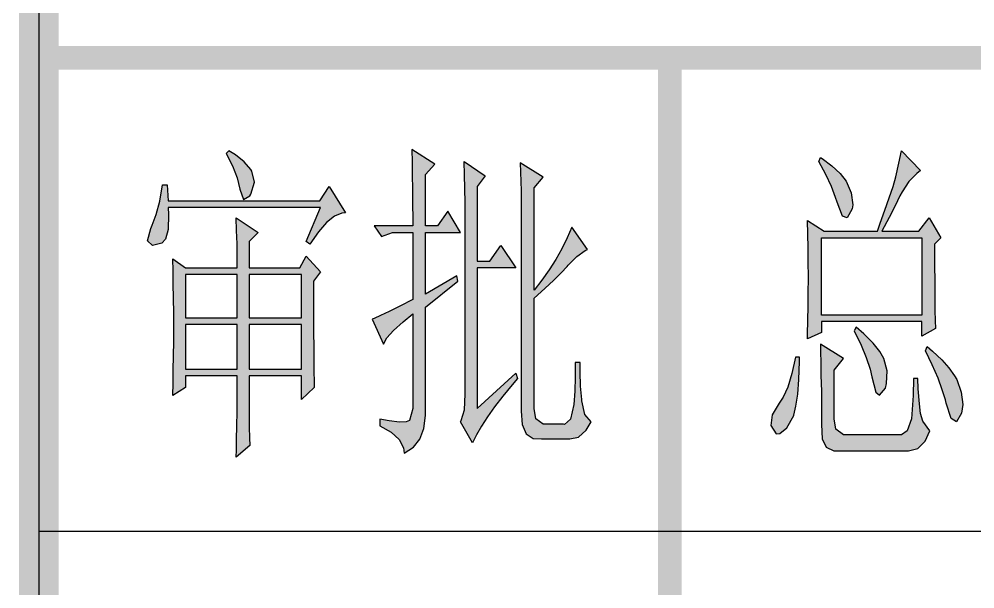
# Model space of a CAD drawing. Extents: x 458975 to 585950, y -118893 to 21149.
# Drawn here: x 568727 to 569818, y -66052 to -65402 of the extents above; entities that cross this region are included whole.
import ezdxf

# ---------------------------------------------------------------- set-up
doc = ezdxf.new("R2010")
doc.units = 0
doc.header["$LTSCALE"] = 1000
doc.header["$MEASUREMENT"] = 0
doc.layers.get('0').update_dxf_attribs({"linetype": 'CONTINUOUS'})
doc.layers.add('1', color=3, linetype='CONTINUOUS')

msp = doc.modelspace()

# ---------------------------------------------------------------- hatches: boundary and pattern name
at = {"layer": '1'}
h = msp.add_hatch(color=256, dxfattribs=at)
h.paths.add_polyline_path([(568992.6, -65575.3), (568991.4, -65573.4), (568983.9, -65564.7), (568974, -65557), (568966.3, -65552.3), (568963.2, -65555.3), (568970.5, -65569.4), (568975.9, -65583), (568979, -65595.9), (568983.2, -65607.6), (568990.4, -65603.7), (568991.4, -65601.8), (568995.6, -65588.2)])
h.paths.add_polyline_path([(569080.8, -65592.9), (569070.2, -65609.3), (568897.1, -65609.3), (568895.9, -65591.2), (568890.8, -65591.2), (568887.5, -65609.5), (568883.5, -65624.8), (568879, -65637), (568877.2, -65640.7), (568873.4, -65655), (568879.3, -65660.4), (568889.8, -65657.8), (568894, -65652.9), (568897.1, -65642.1), (568897.6, -65625), (568897.1, -65616.8), (569071.1, -65616.8), (569054.5, -65655.7), (569058.7, -65658.8), (569068.6, -65644.7), (569077.9, -65634.1), (569086.8, -65626.9), (569095.3, -65623.4), (569099.5, -65622.9)])
h.paths.add_polyline_path([(569071.1, -65690.4), (569054.5, -65672.4), (569047.2, -65685.8), (568989.5, -65685.8), (568989.5, -65655.7), (568999.8, -65645.4), (568974.7, -65628.8), (568975.2, -65643.1), (568975.7, -65658.5), (568975.7, -65685.8), (568917, -65685.8), (568902.3, -65675.4), (568902.7, -65689), (568903, -65704), (568903.2, -65720.2), (568903.4, -65737.4), (568903.4, -65769.5), (568903.2, -65786.4), (568903, -65802.3), (568902.7, -65817.3), (568902.3, -65831.4), (568917, -65822.3), (568917, -65808.9), (568975.7, -65808.9), (568975.7, -65849.7), (568975.4, -65866.6), (568975.2, -65881.1), (568975, -65893.6), (568974.7, -65901.8), (568990.4, -65888.4), (568990, -65879.7), (568989.7, -65867.5), (568989.5, -65851.6), (568989.5, -65808.9), (569049.3, -65808.9), (569049.3, -65835.9), (569063.9, -65822.3), (569063.6, -65814.8), (569063.4, -65804.7), (569063.2, -65792), (569063.2, -65776.8), (569062.9, -65758.9), (569062.9, -65700.8)])
h.paths.add_polyline_path([(569049.3, -65742.7), (568989.5, -65742.7), (568989.5, -65693.3), (569049.3, -65693.3)], flags=16)
h.paths.add_polyline_path([(569049.3, -65750.3), (569049.3, -65801.4), (568989.5, -65801.4), (568989.5, -65750.3)], flags=16)
h.paths.add_polyline_path([(568975.7, -65742.7), (568917, -65742.7), (568917, -65693.3), (568975.7, -65693.3)], flags=16)
h.paths.add_polyline_path([(568975.7, -65750.3), (568975.7, -65801.4), (568917, -65801.4), (568917, -65750.3)], flags=16)
h.paths.add_polyline_path([(569227.6, -65700.8), (569226.4, -65694.9), (569190.8, -65715.8), (569190.8, -65645.4), (569230.6, -65645.4), (569216.1, -65621.2), (569204.6, -65637.9), (569190.8, -65637.9), (569190.8, -65579.3), (569201.3, -65567.3), (569175, -65550.9), (569175.5, -65565), (569175.7, -65580), (569176, -65595.9), (569176, -65612.6), (569176.2, -65629.9), (569176.2, -65637.9), (569132.1, -65637.9), (569140.6, -65649.9), (569153, -65645.4), (569176.2, -65645.4), (569176.2, -65721.9), (569161.4, -65729.4), (569149.2, -65735.5), (569139.4, -65740.2), (569132.1, -65743.5), (569130, -65744.4), (569142.7, -65772.8), (569146.7, -65765.7), (569154.2, -65757.1), (569165.2, -65747.2), (569176.2, -65738.3), (569176.2, -65846.4), (569172.7, -65859.8), (569168.7, -65861.4), (569161, -65861.7), (569149.2, -65860.3), (569138.5, -65858.4), (569138.5, -65865.9), (569151.6, -65873.2), (569160.7, -65881.6), (569165.7, -65891.2), (569166.6, -65897.3), (569176.9, -65890.5), (569184.2, -65881.1), (569188.9, -65869.2), (569190.8, -65854.4), (569190.8, -65730.8)])
h.paths.add_polyline_path([(569249.6, -65685.8), (569293.7, -65685.8), (569276.8, -65660.4), (569264.2, -65678.2), (569249.6, -65678.2), (569249.6, -65592.9), (569259, -65580.9), (569234.9, -65564.3), (569235.3, -65579.5), (569235.8, -65595.2), (569236, -65611.6), (569236, -65829.8), (569235.3, -65847.8), (569231.6, -65860), (569230.6, -65861.4), (569244.5, -65885.4), (569248.9, -65876.2), (569254.6, -65866.4), (569261.4, -65855.8), (569269.6, -65844.3), (569278.9, -65832.1), (569289.5, -65819.2), (569295.8, -65811.9), (569293.7, -65805.8), (569249.6, -65846.4)])
h.paths.add_polyline_path([(569326.8, -65709.4), (569337.1, -65699.8), (569345.6, -65691.4), (569352.4, -65684.1), (569353.5, -65682.9), (569363.4, -65672.9), (569372.8, -65666), (569375.6, -65664.9), (569357.8, -65639.3), (569352.4, -65651.7), (569346.3, -65664.2), (569339.5, -65676.1), (569332, -65688.1), (569323.5, -65699.8), (569314.6, -65711.3), (569314.6, -65594.3), (569325.2, -65582.3), (569298.9, -65565.9), (569299.8, -65597.8), (569300.1, -65613.7), (569300.1, -65849.2), (569301.2, -65864.7), (569305.7, -65875), (569313.7, -65880.4), (569323, -65880.9), (569355.6, -65880.9), (569365.5, -65879), (569374.2, -65871), (569379.8, -65861.4), (569372.5, -65853.2), (569369.2, -65837.5), (569369.2, -65835.9), (569367.8, -65820.6), (569367.1, -65804.4), (569367.1, -65793.9), (569361.7, -65793.9), (569361.5, -65810.5), (569361, -65826.5), (569359.9, -65841.7), (569356.1, -65858.6), (569349.5, -65864.5), (569348.1, -65864.2), (569325.2, -65864.2), (569316.7, -65858.1), (569314.6, -65846.4), (569314.6, -65720.2)])
h = msp.add_hatch(color=3, dxfattribs=at)
h.paths.add_polyline_path([(569751.4, -65578), (569755.7, -65574.6), (569733.9, -65552.4), (569730.9, -65566.5), (569727.5, -65581.9), (569724.5, -65593), (569719.8, -65605.8), (569715.1, -65619.9), (569709.6, -65634.8), (569706.6, -65643.8), (569645.6, -65643.8), (569626.8, -65631.8), (569627.2, -65647.2), (569627.6, -65663), (569627.6, -65679.2), (569628, -65695.9), (569628, -65698), (569627.6, -65713.8), (569627.6, -65729.6), (569627.2, -65745.8), (569626.8, -65761.6), (569626.8, -65766.7), (569642.6, -65759.5), (569642.6, -65747.1), (569757, -65747.1), (569757, -65763.7), (569772.8, -65754.8), (569772.3, -65745.8), (569771.9, -65734.3), (569771.9, -65702.3), (569771.5, -65681.8), (569771.5, -65658.7), (569778.7, -65651.5), (569765.5, -65628.8), (569753.6, -65643.8), (569711.7, -65643.8), (569719.8, -65628.4), (569726.7, -65615.2), (569732.2, -65603.6), (569734.8, -65599), (569742.5, -65587.4)])
h.paths.add_polyline_path([(569757, -65651.5), (569757, -65739.8), (569642.6, -65739.8), (569642.6, -65651.5)], flags=16)
h.paths.add_polyline_path([(569670.7, -65587), (569663.9, -65578), (569654.5, -65569.5), (569643.4, -65561), (569641.7, -65559.7), (569639.6, -65564.4), (569647.7, -65579.3), (569654.1, -65593), (569658.8, -65605.4), (569660.5, -65610.9), (569666.5, -65626.7), (569672, -65628.8), (569677.6, -65618.6), (569678.4, -65613.9), (569676.7, -65600.2)], flags=17)
h.paths.add_polyline_path([(569794.5, -65809), (569788.1, -65800), (569780, -65790.6), (569769.3, -65780.8), (569763.4, -65775.7), (569761.2, -65780.4), (569768.9, -65796.6), (569775.7, -65811.5), (569780.4, -65824.8), (569784.3, -65836.3), (569785.1, -65840.1), (569790.7, -65857.6), (569796.7, -65861.5), (569802.6, -65851.7), (569803.9, -65841.8), (569802.2, -65827.8), (569797.1, -65813.2)])
h.paths.add_polyline_path([(569713.9, -65789.3), (569709.2, -65781.2), (569701.5, -65771.8), (569690.8, -65761.2), (569682.3, -65753.5), (569680.1, -65757.8), (569687.8, -65774), (569693.8, -65788.1), (569698.1, -65801.3), (569700.2, -65810.3), (569704.5, -65827.8), (569708.7, -65831.2), (569715.6, -65823.1), (569716.8, -65817.9), (569717.7, -65803.4)])
h.paths.add_polyline_path([(569615.7, -65829.9), (569616.9, -65813.2), (569617.4, -65792.8), (569617.4, -65787.6), (569613.1, -65787.6), (569608.8, -65806.4), (569604.1, -65821.8), (569599, -65833.3), (569594.3, -65840.1), (569586.2, -65853.4), (569584.9, -65865.8), (569590.9, -65875.1), (569595.2, -65874.7), (569603.3, -65868.3), (569611, -65854.2), (569611, -65853.8), (569613.5, -65843.6)])
h.paths.add_polyline_path([(569657.1, -65858.1), (569657.1, -65802.6), (569667.7, -65789.3), (569641.7, -65772.7), (569641.7, -65781.7), (569642.1, -65793.6), (569642.1, -65808.5), (569642.6, -65826.5), (569642.6, -65864.5), (569643.4, -65880.7), (569648.1, -65890.5), (569656.6, -65894.4), (569742, -65894.4), (569752.7, -65891.8), (569760.8, -65883.7), (569766.4, -65871.7), (569758.2, -65860.6), (569755.7, -65852.1), (569754.4, -65841), (569753.1, -65823.9), (569752.7, -65812), (569747.6, -65812), (569747.1, -65831.6), (569746.3, -65847.4), (569745.4, -65858.1), (569740.3, -65871.7), (569733.9, -65876.4), (569667.7, -65876.4), (569659.2, -65870)])
h.paths.add_polyline_path([(570033.9, -65612.2), (570132.5, -65612.2), (570113.7, -65585.3), (570100.1, -65604.9), (569920.8, -65604.9), (569928.9, -65616.9), (569939.6, -65613.5), (569950.2, -65612.2), (570018.1, -65612.2), (570018.1, -65858.1), (569905.9, -65858.1), (569914.4, -65870.4), (569924.6, -65866.6), (569935.3, -65865.8), (570146.2, -65865.8), (570126.1, -65837.2), (570111.6, -65858.1), (570033.9, -65858.1)])
h.paths.add_polyline_path([(570324, -65673.7), (570368.4, -65673.7), (570351.3, -65649.7), (570339.8, -65666.4), (570324, -65666.4), (570324, -65591.3), (570339.4, -65587.4), (570350.9, -65585.3), (570359.5, -65584), (570362, -65584), (570348.4, -65556.7), (570342, -65563.1), (570332.6, -65569.5), (570320.2, -65576.3), (570313.8, -65579.3), (570301.4, -65584.4), (570290.3, -65588.7), (570279.6, -65592.1), (570269.8, -65595.1), (570266.4, -65596), (570266.4, -65601.9), (570280.9, -65599.8), (570292.9, -65597.7), (570303.1, -65596), (570310.8, -65594.3), (570310.8, -65666.4), (570258.3, -65666.4), (570266.4, -65678.4), (570275.8, -65673.7), (570307.4, -65673.7), (570305.7, -65687.3), (570303.1, -65701.8), (570299.7, -65717.2), (570295.8, -65733.4), (570291.6, -65750.5), (570287.7, -65764.2), (570283.5, -65777.8), (570278.8, -65791.9), (570273.7, -65806.4), (570267.7, -65820.5), (570261.7, -65835), (570259.1, -65840.1), (570261.3, -65844.8), (570268.1, -65833.7), (570274.9, -65821.8), (570281.3, -65809.4), (570287.3, -65796.6), (570292.9, -65782.9), (570298.4, -65768.4), (570303.5, -65753.5), (570308.2, -65738.1), (570310.8, -65729.1), (570310.8, -65750.5), (570310.4, -65770.1), (570310.4, -65855.1), (570309.9, -65868.7), (570309.9, -65882), (570309.5, -65893.5), (570309.5, -65903.3), (570325.3, -65892.6), (570325.3, -65887.1), (570324.9, -65879.4), (570324.9, -65858.1), (570324.5, -65844.4), (570324.5, -65747.1), (570324, -65721.5), (570324, -65709.9), (570332.6, -65721.9), (570339, -65734.7), (570344.1, -65747.9), (570345.4, -65751.8), (570350.9, -65764.2), (570356.9, -65760.3), (570357.7, -65757.8), (570360.3, -65743.7), (570356.5, -65730.4), (570355.6, -65729.1), (570348.8, -65721.9), (570339.4, -65713.8), (570327.4, -65706.1), (570324, -65704)])
h.paths.add_polyline_path([(570484.1, -65649.7), (570483.7, -65631.8), (570483.7, -65596), (570493.1, -65587), (570478.6, -65565.7), (570469.2, -65579.3), (570392.3, -65579.3), (570376.5, -65565.7), (570377, -65581.9), (570377, -65581.9), (570377.4, -65597.7), (570377.8, -65613.9), (570377.8, -65647.6), (570377.4, -65663.8), (570377.4, -65679.6), (570377, -65695.9), (570376.5, -65701), (570391.5, -65691.6), (570391.5, -65673.7), (570470, -65673.7), (570470, -65693.3), (570485, -65685.6), (570484.5, -65676.6), (570484.1, -65664.7)])
h.paths.add_polyline_path([(570470, -65666.4), (570391.5, -65666.4), (570391.5, -65587), (570470, -65587)], flags=16)
h.paths.add_polyline_path([(570483.7, -65704), (570472.2, -65720.2), (570362.9, -65720.2), (570371.4, -65732.1), (570380.8, -65727.9), (570423.1, -65727.9), (570423.1, -65793.6), (570369.3, -65793.6), (570377.8, -65806), (570387.2, -65801.3), (570423.1, -65801.3), (570423.1, -65871.7), (570347.5, -65871.7), (570355.6, -65883.7), (570366.3, -65880.3), (570376.5, -65879.4), (570508, -65879.4), (570490.1, -65853.8), (570477.3, -65871.7), (570436.3, -65871.7), (570436.3, -65801.3), (570495.2, -65801.3), (570478.6, -65777.4), (570467, -65793.6), (570436.3, -65793.6), (570436.3, -65727.9), (570500.3, -65727.9)])
h.paths.add_polyline_path([(570648.7, -65630.1), (570657.2, -65621.1), (570634.2, -65604.9), (570634.2, -65613), (570634.6, -65624.6), (570634.6, -65639.1), (570635, -65657), (570635, -65753.1), (570634.6, -65769.3), (570634.6, -65784.2), (570634.2, -65798.3), (570634.2, -65815), (570648.7, -65802.6)], flags=17)
h.paths.add_polyline_path([(570689.7, -65695.4), (570690.1, -65677.1), (570690.5, -65657.9), (570691, -65637.4), (570691, -65593.4), (570690.5, -65580.6), (570699.1, -65570.3), (570676, -65553.7), (570676.4, -65564.8), (570676.4, -65577.6), (570676.9, -65592.5), (570676.9, -65674.9), (570676.4, -65692), (570676, -65708.7), (570674.3, -65740.2), (570673, -65755.6), (570671.3, -65770.6), (570670, -65784.6), (570669.6, -65786.4), (570667.5, -65799.6), (570664.1, -65812.4), (570659.8, -65825.6), (570654.7, -65838.4), (570648.3, -65851.2), (570641.4, -65863.6), (570633.3, -65876.4), (570624.4, -65888.8), (570616.3, -65898.6), (570617.1, -65903.3), (570627.4, -65894.4), (570636.7, -65885), (570645.7, -65875.1), (570653.4, -65864), (570660.2, -65852.5), (570666.2, -65840.1), (570671.7, -65827.3), (570676, -65813.7), (570679, -65801.7), (570681.1, -65792.3), (570682.8, -65781.7), (570684.1, -65770.1), (570685.8, -65757.3), (570687.1, -65743.7), (570688, -65728.7), (570688.8, -65712.5)])
h.paths.add_polyline_path([(570728.5, -65663.4), (570771.2, -65663.4), (570771.2, -65868.7), (570770.8, -65885.4), (570770.4, -65902.5), (570770.4, -65906.3), (570786.2, -65897.3), (570785.3, -65865.8), (570784.9, -65850.8), (570784.9, -65663.4), (570830.1, -65663.4), (570830.1, -65792.3), (570827.6, -65806.4), (570825, -65807.3), (570816, -65807.7), (570803.2, -65806.4), (570800.7, -65806), (570800.7, -65812), (570812.2, -65817.5), (570819.9, -65826.1), (570823.7, -65838.4), (570823.7, -65840.1), (570833.5, -65831.2), (570840.4, -65820.1), (570843.4, -65806.8), (570843.8, -65799.6), (570843.8, -65669.4), (570852.3, -65661.7), (570837.4, -65640.8), (570827.1, -65655.7), (570784.9, -65655.7), (570784.9, -65590), (570859.6, -65590), (570840.8, -65562.7), (570825.9, -65582.3), (570704.2, -65582.3), (570713.6, -65594.3), (570723.8, -65590.8), (570733.6, -65590), (570771.2, -65590), (570771.2, -65655.7), (570729.4, -65655.7), (570713.6, -65642.5), (570714, -65653.6), (570714.4, -65666.8), (570714.4, -65698.4), (570714.9, -65717.2), (570714.9, -65778.7), (570714.4, -65795.7), (570714.4, -65811.1), (570714, -65825.2), (570714, -65838), (570713.6, -65843.1), (570728.5, -65834.2)])

# ---------------------------------------------------------------- linework, layer by layer
at = {"color": 3}
for points in [[(569772.3, -65745.8), (569772.8, -65754.8), (569757, -65763.7), (569757, -65747.1), (569642.6, -65747.1), (569642.6, -65759.5), (569626.8, -65766.7), (569626.8, -65761.6), (569627.2, -65745.8), (569627.6, -65729.6), (569627.6, -65713.8), (569628, -65698), (569628, -65695.9), (569627.6, -65679.2), (569627.6, -65663), (569627.2, -65647.2), (569626.8, -65631.8), (569645.6, -65643.8), (569706.6, -65643.8), (569709.6, -65634.8), (569715.1, -65619.9), (569719.8, -65605.8), (569724.5, -65593), (569727.5, -65581.9), (569730.9, -65566.5), (569733.9, -65552.4), (569755.7, -65574.6), (569751.4, -65578), (569742.5, -65587.4), (569734.8, -65599), (569732.2, -65603.6), (569726.7, -65615.2), (569719.8, -65628.4), (569711.7, -65643.8), (569753.6, -65643.8), (569765.5, -65628.8), (569778.7, -65651.5), (569771.5, -65658.7), (569771.5, -65681.8), (569771.9, -65702.3), (569771.9, -65734.3)], [(569642.6, -65739.8), (569642.6, -65651.5), (569757, -65651.5), (569757, -65739.8)], [(569687.8, -65774), (569693.8, -65788.1), (569698.1, -65801.3), (569700.2, -65810.3), (569704.5, -65827.8), (569708.7, -65831.2), (569715.6, -65823.1), (569716.8, -65817.9), (569717.7, -65803.4), (569713.9, -65789.3), (569709.2, -65781.2), (569701.5, -65771.8), (569690.8, -65761.2), (569682.3, -65753.5), (569680.1, -65757.8)], [(569641.7, -65781.7), (569642.1, -65793.6), (569642.1, -65808.5), (569642.6, -65826.5), (569642.6, -65864.5), (569643.4, -65880.7), (569648.1, -65890.5), (569656.6, -65894.4), (569742, -65894.4), (569752.7, -65891.8), (569760.8, -65883.7), (569766.4, -65871.7), (569758.2, -65860.6), (569755.7, -65852.1), (569754.4, -65841), (569753.1, -65823.9), (569752.7, -65812), (569747.6, -65812), (569747.1, -65831.6), (569746.3, -65847.4), (569745.4, -65858.1), (569740.3, -65871.7), (569733.9, -65876.4), (569667.7, -65876.4), (569659.2, -65870), (569657.1, -65858.1), (569657.1, -65802.6), (569667.7, -65789.3), (569641.7, -65772.7)], [(569775.7, -65811.5), (569768.9, -65796.6), (569761.2, -65780.4), (569763.4, -65775.7), (569769.3, -65780.8), (569780, -65790.6), (569788.1, -65800), (569794.5, -65809), (569797.1, -65813.2), (569802.2, -65827.8), (569803.9, -65841.8), (569802.6, -65851.7), (569796.7, -65861.5), (569790.7, -65857.6), (569785.1, -65840.1), (569784.3, -65836.3), (569780.4, -65824.8)]]:
    msp.add_lwpolyline(points, close=True, dxfattribs=at)
at = {"color": 7}
for points in [[(569647.7, -65579.3), (569639.6, -65564.4), (569641.7, -65559.7), (569643.4, -65561), (569654.5, -65569.5), (569663.9, -65578), (569670.7, -65587), (569676.7, -65600.2), (569678.4, -65613.9), (569677.6, -65618.6), (569672, -65628.8), (569666.5, -65626.7), (569660.5, -65610.9), (569658.8, -65605.4), (569654.1, -65593)], [(569611, -65854.2), (569611, -65853.8), (569613.5, -65843.6), (569615.7, -65829.9), (569616.9, -65813.2), (569617.4, -65792.8), (569617.4, -65787.6), (569613.1, -65787.6), (569608.8, -65806.4), (569604.1, -65821.8), (569599, -65833.3), (569594.3, -65840.1), (569586.2, -65853.4), (569584.9, -65865.8), (569590.9, -65875.1), (569595.2, -65874.7), (569603.3, -65868.3)]]:
    msp.add_lwpolyline(points, close=True, dxfattribs=at)
at = {"layer": '1'}
for p, q in [((568749.5, -64076.8), (568749.5, -69226.1)), ((568749.5, -65986.1), (574149.5, -65986.1))]:
    msp.add_line(p, q, dxfattribs=at)
at = {"layer": '1', "const_width": 45}
msp.add_lwpolyline([(568749.5, -64006.5), (584949.5, -64006.5), (584949.5, -69226.1), (568749.5, -69226.1)], close=True, dxfattribs=at)
at = {"layer": '1', "const_width": 27}
for points in [[(568749.5, -65446.1), (584949.5, -65446.1)], [(569469.5, -65446.1), (569469.5, -69226.1)]]:
    msp.add_lwpolyline(points, dxfattribs=at)
at = {"layer": '1'}
for points in [[(568995.6, -65588.2), (568992.6, -65575.3), (568991.4, -65573.4), (568983.9, -65564.7), (568974, -65557), (568966.3, -65552.3), (568963.2, -65555.3), (568970.5, -65569.4), (568975.9, -65583), (568979, -65595.9), (568983.2, -65607.6), (568990.4, -65603.7), (568991.4, -65601.8)], [(569138.5, -65858.4), (569138.5, -65865.9), (569151.6, -65873.2), (569160.7, -65881.6), (569165.7, -65891.2), (569166.6, -65897.3), (569176.9, -65890.5), (569184.2, -65881.1), (569188.9, -65869.2), (569190.8, -65854.4), (569190.8, -65730.8), (569227.6, -65700.8), (569226.4, -65694.9), (569190.8, -65715.8), (569190.8, -65645.4), (569230.6, -65645.4), (569216.1, -65621.2), (569204.6, -65637.9), (569190.8, -65637.9), (569190.8, -65579.3), (569201.3, -65567.3), (569175, -65550.9), (569175.5, -65565), (569175.7, -65580), (569176, -65595.9), (569176, -65612.6), (569176.2, -65629.9), (569176.2, -65637.9), (569132.1, -65637.9), (569140.6, -65649.9), (569153, -65645.4), (569176.2, -65645.4), (569176.2, -65721.9), (569161.4, -65729.4), (569149.2, -65735.5), (569139.4, -65740.2), (569132.1, -65743.5), (569130, -65744.4), (569142.7, -65772.8), (569146.7, -65765.7), (569154.2, -65757.1), (569165.2, -65747.2), (569176.2, -65738.3), (569176.2, -65846.4), (569172.7, -65859.8), (569168.7, -65861.4), (569161, -65861.7), (569149.2, -65860.3)], [(569254.6, -65866.4), (569248.9, -65876.2), (569244.5, -65885.4), (569230.6, -65861.4), (569231.6, -65860), (569235.3, -65847.8), (569236, -65829.8), (569236, -65611.6), (569235.8, -65595.2), (569235.3, -65579.5), (569234.9, -65564.3), (569259, -65580.9), (569249.6, -65592.9), (569249.6, -65678.2), (569264.2, -65678.2), (569276.8, -65660.4), (569293.7, -65685.8), (569249.6, -65685.8), (569249.6, -65846.4), (569293.7, -65805.8), (569295.8, -65811.9), (569289.5, -65819.2), (569278.9, -65832.1), (569269.6, -65844.3), (569261.4, -65855.8)], [(569349.5, -65864.5), (569348.1, -65864.2), (569325.2, -65864.2), (569316.7, -65858.1), (569314.6, -65846.4), (569314.6, -65720.2), (569326.8, -65709.4), (569337.1, -65699.8), (569345.6, -65691.4), (569352.4, -65684.1), (569353.5, -65682.9), (569363.4, -65672.9), (569372.8, -65666), (569375.6, -65664.9), (569357.8, -65639.3), (569352.4, -65651.7), (569346.3, -65664.2), (569339.5, -65676.1), (569332, -65688.1), (569323.5, -65699.8), (569314.6, -65711.3), (569314.6, -65594.3), (569325.2, -65582.3), (569298.9, -65565.9), (569299.8, -65597.8), (569300.1, -65613.7), (569300.1, -65849.2), (569301.2, -65864.7), (569305.7, -65875), (569313.7, -65880.4), (569323, -65880.9), (569355.6, -65880.9), (569365.5, -65879), (569374.2, -65871), (569379.8, -65861.4), (569372.5, -65853.2), (569369.2, -65837.5), (569369.2, -65835.9), (569367.8, -65820.6), (569367.1, -65804.4), (569367.1, -65793.9), (569361.7, -65793.9), (569361.5, -65810.5), (569361, -65826.5), (569359.9, -65841.7), (569356.1, -65858.6)], [(568897.1, -65609.3), (569070.2, -65609.3), (569080.8, -65592.9), (569099.5, -65622.9), (569095.3, -65623.4), (569086.8, -65626.9), (569077.9, -65634.1), (569068.6, -65644.7), (569058.7, -65658.8), (569054.5, -65655.7), (569071.1, -65616.8), (568897.1, -65616.8), (568897.6, -65625), (568897.1, -65642.1), (568894, -65652.9), (568889.8, -65657.8), (568879.3, -65660.4), (568873.4, -65655), (568877.2, -65640.7), (568879, -65637), (568883.5, -65624.8), (568887.5, -65609.5), (568890.8, -65591.2), (568895.9, -65591.2)], [(569063.6, -65814.8), (569063.9, -65822.3), (569049.3, -65835.9), (569049.3, -65808.9), (568989.5, -65808.9), (568989.5, -65851.6), (568989.7, -65867.5), (568990, -65879.7), (568990.4, -65888.4), (568974.7, -65901.8), (568975, -65893.6), (568975.2, -65881.1), (568975.4, -65866.6), (568975.7, -65849.7), (568975.7, -65808.9), (568917, -65808.9), (568917, -65822.3), (568902.3, -65831.4), (568902.7, -65817.3), (568903, -65802.3), (568903.2, -65786.4), (568903.4, -65769.5), (568903.4, -65737.4), (568903.2, -65720.2), (568903, -65704), (568902.7, -65689), (568902.3, -65675.4), (568917, -65685.8), (568975.7, -65685.8), (568975.7, -65658.5), (568975.2, -65643.1), (568974.7, -65628.8), (568999.8, -65645.4), (568989.5, -65655.7), (568989.5, -65685.8), (569047.2, -65685.8), (569054.5, -65672.4), (569071.1, -65690.4), (569062.9, -65700.8), (569062.9, -65758.9), (569063.2, -65776.8), (569063.2, -65792), (569063.4, -65804.7)], [(568917, -65742.7), (568975.7, -65742.7), (568975.7, -65693.3), (568917, -65693.3)], [(569049.3, -65693.3), (568989.5, -65693.3), (568989.5, -65742.7), (569049.3, -65742.7)], [(568917, -65801.4), (568975.7, -65801.4), (568975.7, -65750.3), (568917, -65750.3)], [(569049.3, -65750.3), (568989.5, -65750.3), (568989.5, -65801.4), (569049.3, -65801.4)]]:
    msp.add_lwpolyline(points, close=True, dxfattribs=at)

doc.saveas('drawing.dxf')
